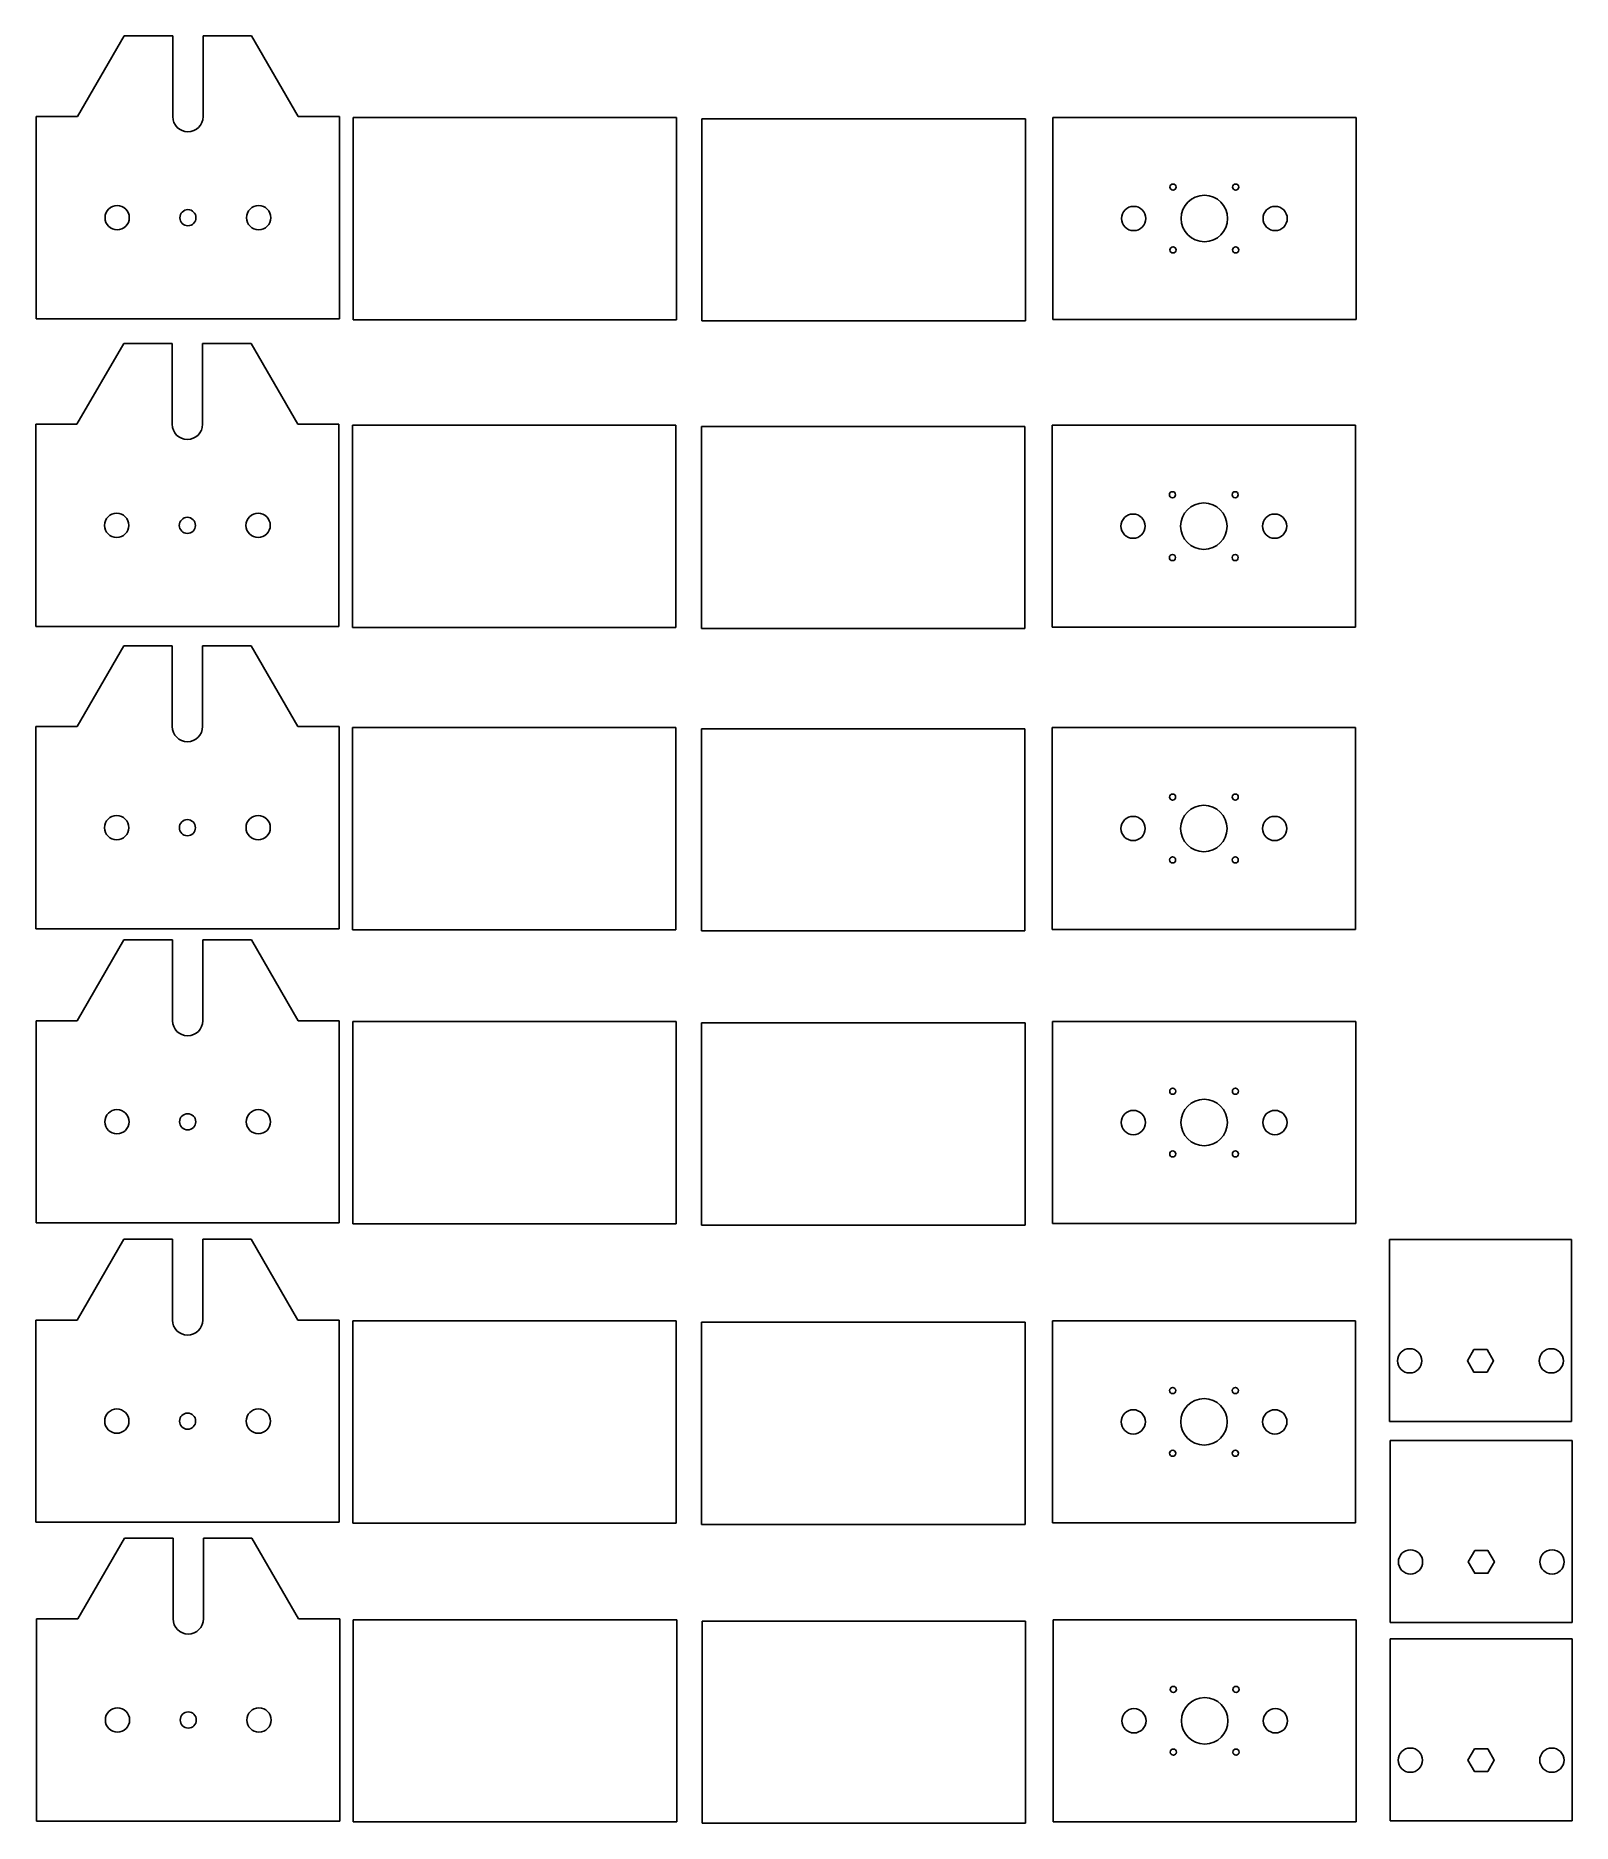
# Model space of a CAD drawing. Header units: millimetres. Extents: x 400 to 1160, y 383 to 1267.
import ezdxf

# ---------------------------------------------------------------- set-up
doc = ezdxf.new("R2010")
doc.units = ezdxf.units.MM

msp = doc.modelspace()

# ---------------------------------------------------------------- linework, layer by layer
for p, q in [((420.66, 1227.19), (443.76, 1267.19)), ((467.76, 1267.19), (443.76, 1267.19)), ((467.76, 1227.19), (467.76, 1267.19)), ((482.76, 1227.19), (482.76, 1267.19)), ((482.76, 1267.19), (506.76, 1267.19)), ((529.86, 1227.19), (506.76, 1267.19)), ((400.26, 1127.19), (400.26, 1227.19)), ((400.26, 1227.19), (420.66, 1227.19)), ((550.26, 1227.19), (529.86, 1227.19)), ((550.26, 1127.19), (550.26, 1227.19)), ((556.93, 1126.75), (556.93, 1226.75)), ((556.93, 1226.75), (716.93, 1226.75)), ((716.93, 1226.75), (716.93, 1126.75)), ((729.49, 1126.13), (729.49, 1226.13)), ((729.49, 1226.13), (889.49, 1226.13)), ((889.49, 1226.13), (889.49, 1126.13)), ((903.04, 1126.81), (903.04, 1226.81)), ((903.04, 1226.81), (1053.04, 1226.81)), ((1053.04, 1226.81), (1053.04, 1126.81)), ((400.26, 1127.19), (550.26, 1127.19)), ((550.26, 1127.19), (475.26, 1127.19)), ((556.93, 1126.75), (716.93, 1126.75)), ((729.49, 1126.13), (889.49, 1126.13)), ((903.04, 1126.81), (1053.04, 1126.81)), ((1053.04, 1126.81), (978.04, 1126.81)), ((420.39, 1075.03), (443.49, 1115.03)), ((467.49, 1115.03), (443.49, 1115.03)), ((467.49, 1075.03), (467.49, 1115.03)), ((482.49, 1075.03), (482.49, 1115.03)), ((482.49, 1115.03), (506.49, 1115.03)), ((529.59, 1075.03), (506.49, 1115.03)), ((399.99, 975.03), (399.99, 1075.03)), ((399.99, 1075.03), (420.39, 1075.03)), ((549.99, 1075.03), (529.59, 1075.03)), ((549.99, 975.03), (549.99, 1075.03)), ((556.66, 974.59), (556.66, 1074.59)), ((556.66, 1074.59), (716.66, 1074.59)), ((716.66, 1074.59), (716.66, 974.59)), ((729.22, 973.97), (729.22, 1073.97)), ((729.22, 1073.97), (889.22, 1073.97)), ((889.22, 1073.97), (889.22, 973.97)), ((902.77, 974.65), (902.77, 1074.65)), ((902.77, 1074.65), (1052.77, 1074.65)), ((1052.77, 1074.65), (1052.77, 974.65)), ((399.99, 975.03), (549.99, 975.03)), ((549.99, 975.03), (474.99, 975.03)), ((556.66, 974.59), (716.66, 974.59)), ((729.22, 973.97), (889.22, 973.97)), ((902.77, 974.65), (1052.77, 974.65)), ((1052.77, 974.65), (977.77, 974.65)), ((420.41, 925.52), (443.51, 965.52)), ((467.51, 965.52), (443.51, 965.52)), ((467.51, 925.52), (467.51, 965.52)), ((482.51, 925.52), (482.51, 965.52)), ((482.51, 965.52), (506.51, 965.52)), ((529.61, 925.52), (506.51, 965.52)), ((400.01, 825.52), (400.01, 925.52)), ((400.01, 925.52), (420.41, 925.52)), ((550.01, 925.52), (529.61, 925.52)), ((550.01, 825.52), (550.01, 925.52)), ((556.68, 825.08), (556.68, 925.08)), ((556.68, 925.08), (716.68, 925.08)), ((716.68, 925.08), (716.68, 825.08)), ((729.24, 824.46), (729.24, 924.46)), ((729.24, 924.46), (889.24, 924.46)), ((889.24, 924.46), (889.24, 824.46)), ((902.79, 825.14), (902.79, 925.14)), ((902.79, 925.14), (1052.79, 925.14)), ((1052.79, 925.14), (1052.79, 825.14)), ((400.01, 825.52), (550.01, 825.52)), ((550.01, 825.52), (475.01, 825.52)), ((556.68, 825.08), (716.68, 825.08)), ((729.24, 824.46), (889.24, 824.46)), ((902.79, 825.14), (1052.79, 825.14)), ((1052.79, 825.14), (977.79, 825.14)), ((420.54, 780.08), (443.64, 820.08)), ((467.64, 820.08), (443.64, 820.08)), ((467.64, 780.08), (467.64, 820.08)), ((482.64, 780.08), (482.64, 820.08)), ((482.64, 820.08), (506.64, 820.08)), ((529.74, 780.08), (506.64, 820.08)), ((400.14, 680.08), (400.14, 780.08)), ((400.14, 780.08), (420.54, 780.08)), ((550.14, 780.08), (529.74, 780.08)), ((550.14, 680.08), (550.14, 780.08)), ((556.81, 679.64), (556.81, 779.64)), ((556.81, 779.64), (716.81, 779.64)), ((716.81, 779.64), (716.81, 679.64)), ((729.37, 679.03), (729.37, 779.03)), ((729.37, 779.03), (889.37, 779.03)), ((889.37, 779.03), (889.37, 679.03)), ((902.92, 679.7), (902.92, 779.7)), ((902.92, 779.7), (1052.92, 779.7)), ((1052.92, 779.7), (1052.92, 679.7)), ((400.14, 680.08), (550.14, 680.08)), ((420.5, 632.04), (443.6, 672.04)), ((467.6, 672.04), (443.6, 672.04)), ((467.6, 632.04), (467.6, 672.04)), ((550.14, 680.08), (475.14, 680.08)), ((482.6, 632.04), (482.6, 672.04)), ((482.6, 672.04), (506.6, 672.04)), ((529.7, 632.04), (506.6, 672.04)), ((556.81, 679.64), (716.81, 679.64)), ((729.37, 679.03), (889.37, 679.03)), ((902.92, 679.7), (1052.92, 679.7)), ((1052.92, 679.7), (977.92, 679.7)), ((1069.61, 581.85), (1069.61, 671.85)), ((1069.61, 671.85), (1159.61, 671.85)), ((1159.61, 671.85), (1159.61, 581.85)), ((400.1, 532.04), (400.1, 632.04)), ((400.1, 632.04), (420.5, 632.04)), ((550.1, 632.04), (529.7, 632.04)), ((550.1, 532.04), (550.1, 632.04)), ((556.77, 531.6), (556.77, 631.6)), ((556.77, 631.6), (716.77, 631.6)), ((716.77, 631.6), (716.77, 531.6)), ((729.33, 530.98), (729.33, 630.98)), ((729.33, 630.98), (889.33, 630.98)), ((889.33, 630.98), (889.33, 530.98)), ((902.87, 531.66), (902.87, 631.66)), ((902.87, 631.66), (1052.87, 631.66)), ((1052.87, 631.66), (1052.87, 531.66)), ((1159.61, 581.85), (1069.61, 581.85)), ((1070.01, 482.42), (1070.01, 572.42)), ((1070.01, 572.42), (1160.01, 572.42)), ((1160.01, 572.42), (1160.01, 482.42)), ((400.1, 532.04), (550.1, 532.04)), ((550.1, 532.04), (475.1, 532.04)), ((556.77, 531.6), (716.77, 531.6)), ((729.33, 530.98), (889.33, 530.98)), ((902.87, 531.66), (1052.87, 531.66)), ((1052.87, 531.66), (977.87, 531.66)), ((420.82, 484.22), (443.91, 524.22)), ((467.92, 524.22), (443.91, 524.22)), ((467.92, 484.22), (467.92, 524.22)), ((482.92, 484.22), (482.92, 524.22)), ((482.92, 524.22), (506.92, 524.22)), ((530.01, 484.22), (506.92, 524.22)), ((400.42, 384.22), (400.42, 484.22)), ((400.42, 484.22), (420.82, 484.22)), ((550.42, 484.22), (530.01, 484.22)), ((550.42, 384.22), (550.42, 484.22)), ((557.08, 383.78), (557.08, 483.78)), ((557.08, 483.78), (717.08, 483.78)), ((717.08, 483.78), (717.08, 383.78)), ((729.64, 383.16), (729.64, 483.16)), ((729.64, 483.16), (889.64, 483.16)), ((889.64, 483.16), (889.64, 383.16)), ((903.19, 383.83), (903.19, 483.83)), ((903.19, 483.83), (1053.19, 483.83)), ((1053.19, 483.83), (1053.19, 383.83)), ((1160.01, 482.42), (1070.01, 482.42)), ((1069.93, 384.36), (1069.93, 474.36)), ((1069.93, 474.36), (1159.93, 474.36)), ((1159.93, 474.36), (1159.93, 384.36)), ((400.42, 384.22), (550.42, 384.22)), ((550.42, 384.22), (475.42, 384.22)), ((557.08, 383.78), (717.08, 383.78)), ((729.64, 383.16), (889.64, 383.16)), ((903.19, 383.83), (1053.19, 383.83)), ((1053.19, 383.83), (978.19, 383.83)), ((1159.93, 384.36), (1069.93, 384.36))]:
    msp.add_line(p, q)
for points in [[(1111.36, 617.48), (1108.11, 611.85), (1111.36, 606.22), (1117.86, 606.22), (1121.11, 611.85), (1117.86, 617.48)], [(1111.76, 518.05), (1108.51, 512.42), (1111.76, 506.79), (1118.26, 506.79), (1121.51, 512.42), (1118.26, 518.05)], [(1111.68, 419.99), (1108.43, 414.36), (1111.68, 408.73), (1118.18, 408.73), (1121.43, 414.36), (1118.18, 419.99)]]:
    msp.add_lwpolyline(points, close=True)
for centre, radius in [((962.54, 1192.32), 1.52), ((993.54, 1192.32), 1.52), ((978.04, 1176.81), 11.5), ((440.26, 1177.19), 6), ((475.26, 1177.19), 3.99), ((510.26, 1177.19), 6), ((943.04, 1176.81), 6), ((1013.04, 1176.81), 6), ((962.54, 1161.29), 1.52), ((993.54, 1161.29), 1.52), ((962.27, 1040.16), 1.52), ((977.77, 1024.65), 11.5), ((993.27, 1040.16), 1.52), ((439.99, 1025.03), 6), ((474.99, 1025.03), 3.99), ((509.99, 1025.03), 6), ((942.77, 1024.65), 6), ((1012.77, 1024.65), 6), ((962.27, 1009.14), 1.52), ((993.27, 1009.14), 1.52), ((962.29, 890.65), 1.52), ((977.79, 875.14), 11.5), ((993.29, 890.65), 1.52), ((440.01, 875.52), 6), ((475.01, 875.52), 3.99), ((510.01, 875.52), 6), ((942.79, 875.14), 6), ((1012.79, 875.14), 6), ((962.29, 859.62), 1.52), ((993.29, 859.62), 1.52), ((962.42, 745.21), 1.52), ((993.42, 745.21), 1.52), ((440.14, 730.08), 6), ((475.14, 730.08), 3.99), ((510.14, 730.08), 6), ((942.92, 729.7), 6), ((977.92, 729.7), 11.5), ((1012.92, 729.7), 6), ((962.42, 714.19), 1.52), ((993.42, 714.19), 1.52), ((1079.61, 611.85), 6), ((1149.61, 611.85), 6), ((962.37, 597.17), 1.52), ((977.87, 581.66), 11.5), ((993.37, 597.17), 1.52), ((440.1, 582.04), 6), ((475.1, 582.04), 3.99), ((510.1, 582.04), 6), ((942.87, 581.66), 6), ((1012.87, 581.66), 6), ((962.37, 566.15), 1.52), ((993.37, 566.15), 1.52), ((1080.01, 512.42), 6), ((1150.01, 512.42), 6), ((962.69, 449.35), 1.52), ((993.69, 449.35), 1.52), ((978.19, 433.83), 11.5), ((440.42, 434.22), 6), ((475.42, 434.22), 3.99), ((510.42, 434.22), 6), ((943.19, 433.83), 6), ((1013.19, 433.83), 6), ((962.69, 418.32), 1.52), ((993.69, 418.32), 1.52), ((1079.93, 414.36), 6), ((1149.93, 414.36), 6)]:
    msp.add_circle(centre, radius)
for centre in [(475.26, 1227.19), (474.99, 1075.03), (475.01, 925.52), (475.14, 780.08), (475.1, 632.04), (475.42, 484.22)]:
    msp.add_arc(centre, 7.5, 180, 0)

doc.saveas('drawing.dxf')
